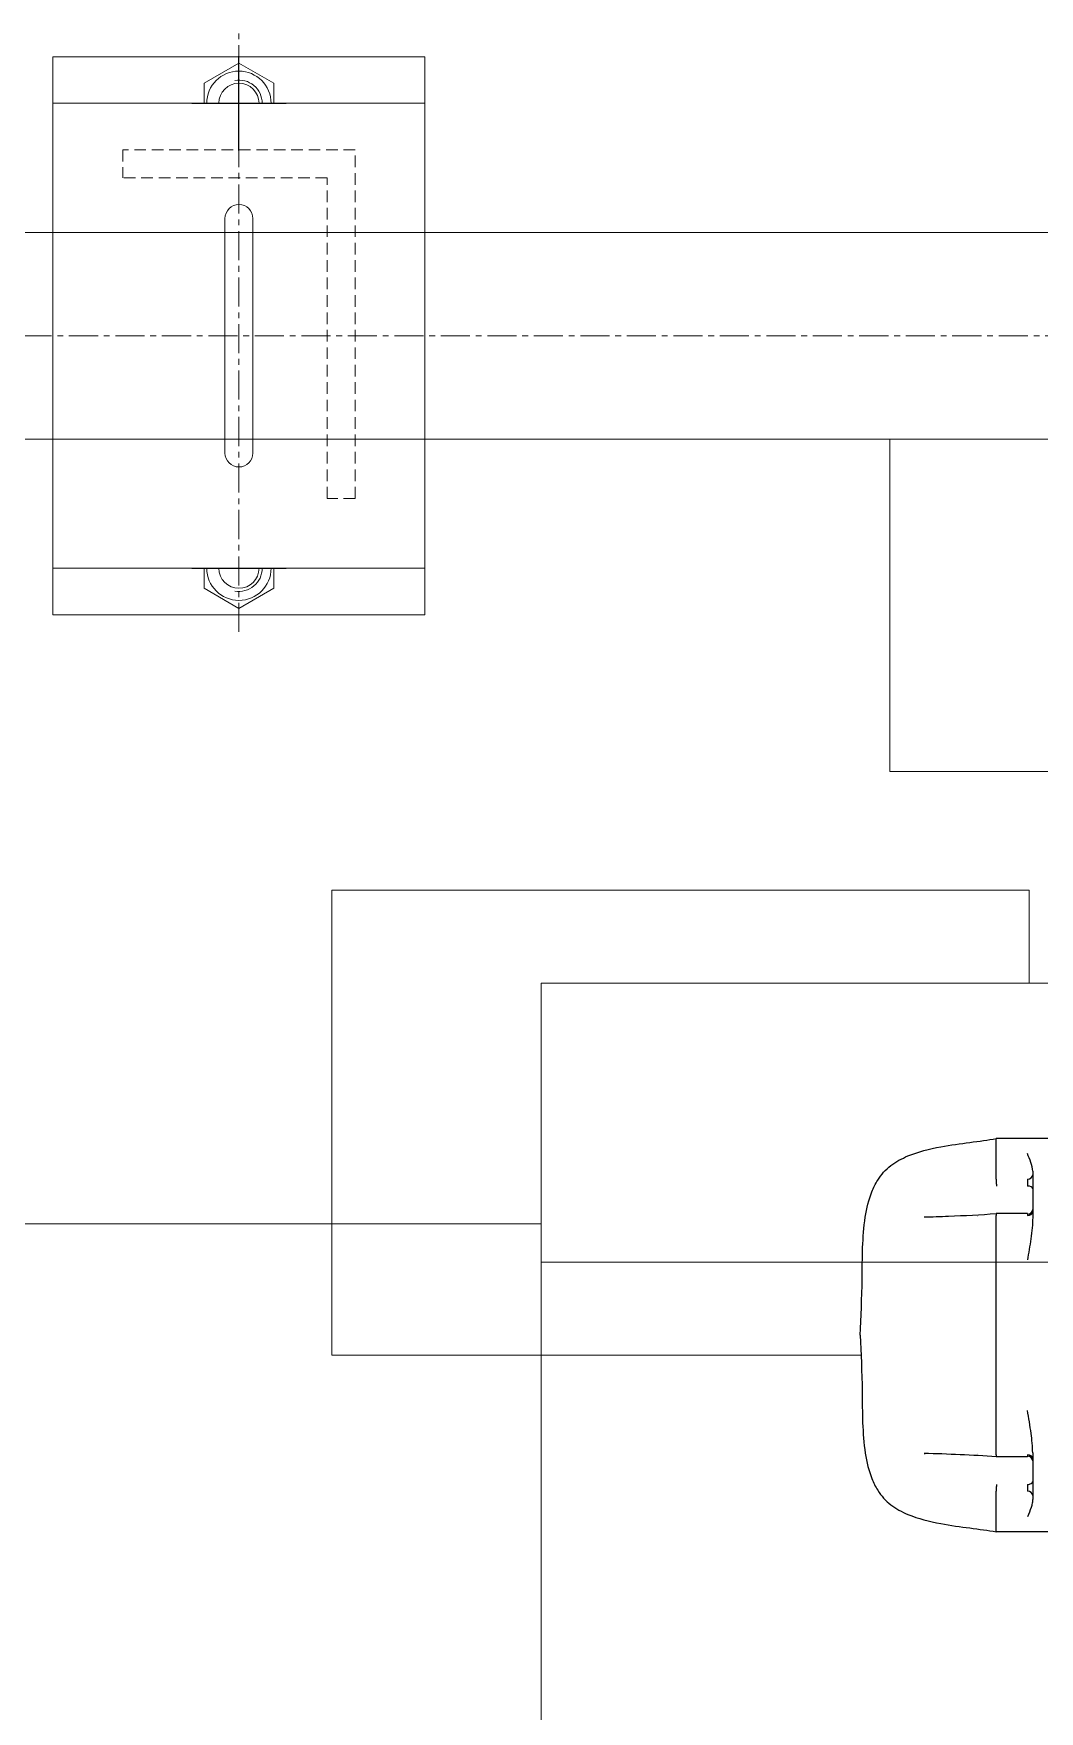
# Model space of a CAD drawing. Header units: millimetres. Extents: x 47998 to 491357, y 29487 to 305355.
# Drawn here: x 49384.8 to 49428.1, y 30414 to 30486.2 of the extents above; entities that cross this region are included whole.
import ezdxf

# ---------------------------------------------------------------- set-up
doc = ezdxf.new("R2010")
doc.units = ezdxf.units.MM
for name, pattern in [('GP kota 28.53_PBS_strojarstvo_rashladni_sustav$0$AM_ISO08W050x2', [9, 6, -0.75, 1.5, -0.75]), ('GP kota 28.53_PBS_strojarstvo_rashladni_sustav$0$CENTER', [2, 1.25, -0.25, 0.25, -0.25]), ('GP kota 28.53_PBS_strojarstvo_rashladni_sustav$0$DASHED', [0.75, 0.5, -0.25])]:
    doc.linetypes.add(name, pattern=pattern)

msp = doc.modelspace()

# ---------------------------------------------------------------- linework, layer by layer
at = {"color": 4, "linetype": 'GP kota 28.53_PBS_strojarstvo_rashladni_sustav$0$CENTER', "lineweight": 9}
for p, q in [((49393.677, 30460.416), (49393.677, 30486.162)), ((49060.365, 30473.161), (49555.677, 30473.161))]:
    msp.add_line(p, q, dxfattribs=at)
at = {"color": 1, "linetype": 'Continuous', "lineweight": 15}
for p, q in [((49385.677, 30485.161), (49385.677, 30461.161)), ((49385.677, 30485.161), (49401.677, 30485.161)), ((49392.177, 30484.027), (49393.677, 30484.893)), ((49393.677, 30484.893), (49395.177, 30484.027)), ((49401.677, 30485.161), (49401.677, 30461.161)), ((49392.177, 30483.161), (49392.177, 30484.027)), ((49395.177, 30484.027), (49395.177, 30483.161)), ((49385.677, 30483.161), (49401.677, 30483.161)), ((49393.077, 30478.206), (49393.077, 30468.116)), ((49394.277, 30468.116), (49394.277, 30478.206)), ((49421.677, 30454.417), (49421.677, 30468.716)), ((49401.677, 30463.161), (49385.677, 30463.161)), ((49392.177, 30463.161), (49392.177, 30462.295)), ((49395.177, 30462.295), (49395.177, 30463.161)), ((49392.177, 30462.295), (49393.677, 30461.429)), ((49393.677, 30461.429), (49395.177, 30462.295)), ((49401.677, 30461.161), (49385.677, 30461.161)), ((49421.677, 30454.417), (49447.675, 30454.417)), ((49397.677, 30429.305), (49397.677, 30449.305)), ((49427.677, 30449.305), (49397.677, 30449.305)), ((49427.677, 30445.305), (49427.677, 30449.305)), ((49406.677, 30445.305), (49406.677, 30433.305)), ((49447.677, 30445.305), (49406.677, 30445.305)), ((49448.944, 30433.305), (49406.677, 30433.305)), ((49420.441, 30429.305), (49397.677, 30429.305))]:
    msp.add_line(p, q, dxfattribs=at)
at = {"color": 4, "linetype": 'GP kota 28.53_PBS_strojarstvo_rashladni_sustav$0$AM_ISO08W050x2', "lineweight": 25}
for p, q in [((49393.677, 30481.129), (49393.677, 30485.193)), ((49391.645, 30483.161), (49395.709, 30483.161)), ((49391.645, 30463.161), (49395.709, 30463.161))]:
    msp.add_line(p, q, dxfattribs=at)
at = {"color": 5, "linetype": 'GP kota 28.53_PBS_strojarstvo_rashladni_sustav$0$DASHED', "lineweight": 15}
for p, q in [((49398.677, 30481.161), (49388.677, 30481.161)), ((49388.677, 30481.161), (49388.677, 30479.961)), ((49398.677, 30466.161), (49398.677, 30481.161)), ((49397.477, 30479.961), (49388.677, 30479.961)), ((49397.477, 30466.161), (49397.477, 30479.961)), ((49398.677, 30466.161), (49397.477, 30466.161))]:
    msp.add_line(p, q, dxfattribs=at)
at = {"color": 1, "linetype": 'Continuous', "lineweight": 9}
for p, q in [((49333.226, 30477.606), (49449.482, 30477.606)), ((49083.477, 30468.716), (49541.232, 30468.716))]:
    msp.add_line(p, q, dxfattribs=at)
at = {"color": 1, "linetype": 'Continuous', "lineweight": -3}
for p, q in [((49426.247, 30436.874), (49426.247, 30438.619)), ((49429.092, 30438.619), (49426.247, 30438.619)), ((49427.822, 30437.218), (49427.822, 30436.715)), ((49426.247, 30436.873), (49426.247, 30436.874)), ((49426.247, 30436.873), (49426.247, 30436.873)), ((49426.247, 30436.873), (49426.247, 30436.873)), ((49427.594, 30436.873), (49427.594, 30436.58)), ((49427.822, 30436.715), (49427.822, 30436.44)), ((49427.822, 30436.44), (49427.822, 30435.227)), ((49423.159, 30435.253), (49423.159, 30435.253)), ((49423.159, 30435.253), (49423.159, 30435.253)), ((49423.159, 30435.253), (49423.2, 30435.253)), ((49425.433, 30435.253), (49425.434, 30435.253)), ((49425.442, 30435.253), (49425.442, 30435.253)), ((49426.247, 30435.308), (49426.247, 30435.308)), ((49426.247, 30425.015), (49426.247, 30435.308)), ((49427.594, 30435.398), (49426.257, 30435.398)), ((49427.594, 30435.398), (49427.594, 30435.308)), ((49423.161, 30425.07), (49423.201, 30425.07)), ((49425.443, 30425.07), (49425.443, 30425.07)), ((49426.247, 30425.015), (49426.247, 30425.015)), ((49427.594, 30424.925), (49426.257, 30424.925)), ((49427.594, 30425.015), (49427.594, 30424.925)), ((49427.822, 30425.095), (49427.822, 30423.882)), ((49426.247, 30423.449), (49426.247, 30423.449)), ((49426.247, 30421.703), (49426.247, 30423.449)), ((49427.594, 30423.743), (49427.594, 30423.449)), ((49427.822, 30423.882), (49427.822, 30423.607)), ((49427.822, 30423.607), (49427.822, 30423.104)), ((49429.38, 30421.703), (49426.247, 30421.703))]:
    msp.add_line(p, q, dxfattribs=at)
at = {"color": 4, "linetype": 'Continuous', "lineweight": 20}
for p, q in [((49406.677, 30434.953), (49381.677, 30434.953)), ((49406.677, 30354.953), (49406.677, 30434.953))]:
    msp.add_line(p, q, dxfattribs=at)
at = {"color": 1, "linetype": 'Continuous', "lineweight": 15}
for centre, radius, start, end in [((49393.677, 30483.161), 1.385, 0, 180), ((49393.677, 30483.161), 0.865, 0, 180), ((49393.677, 30478.206), 0.6, 0, 180), ((49393.677, 30468.116), 0.6, 180, 0), ((49393.677, 30463.161), 1.385, 180, 0), ((49393.677, 30463.161), 0.865, 180, 0)]:
    msp.add_arc(centre, radius, start, end, dxfattribs=at)
at = {"color": 4, "linetype": 'Continuous', "lineweight": 9}
for centre, start, end in [((49393.677, 30483.161), 0, 100), ((49393.677, 30463.161), 260, 0)]:
    msp.add_arc(centre, 1, start, end, dxfattribs=at)
at = {"color": 1, "linetype": 'Continuous', "lineweight": -3}
for centre, start, end in [((49427.594, 30435.482), 337.38534, 0), ((49427.594, 30435.481), 337.70909, 0), ((49427.594, 30424.841), 0, 22.66033)]:
    msp.add_arc(centre, 0.229, start, end, dxfattribs=at)
for centre, major_axis, ratio, start_param, end_param in [((49427.594, 30437.055), (0.229, 0), 0.79357, 4.712389, 6.283185), ((49427.594, 30436.467), (-0.229, 0), 0.491839, 3.141593, 4.712389), ((49427.594, 30435.567), (0.229, 0), 0.870648, 4.712389, 6.283185), ((49427.594, 30435.448), (0.229, 0), 0.608541, 4.712389, 6.283185), ((49427.594, 30424.876), (0.229, 0), 0.608479, 0, 1.570796), ((49427.594, 30424.756), (-0.229, 0), 0.870686, 3.141593, 4.712389), ((49427.594, 30424.875), (-0.229, 0), 0.608541, 3.141593, 3.530642), ((49427.594, 30423.856), (-0.229, 0), 0.491907, 1.570796, 3.141593), ((49427.594, 30423.268), (-0.229, 0), 0.793522, 3.141593, 4.712389)]:
    msp.add_ellipse(centre, major_axis=major_axis, ratio=ratio, start_param=start_param, end_param=end_param, dxfattribs=at)
for points, knots in [([(49420.403, 30430.161), (49420.44, 30430.947), (49420.476, 30431.735), (49420.496, 30433.467), (49420.491, 30434.397), (49420.68, 30435.624), (49420.769, 30435.994), (49420.972, 30436.508), (49421.056, 30436.677), (49421.306, 30437.075), (49421.494, 30437.285), (49421.938, 30437.625), (49422.187, 30437.76), (49422.889, 30438.052), (49423.378, 30438.174), (49424.707, 30438.421), (49425.567, 30438.495), (49426.247, 30438.619)], [-0.403444, -0.403444, -0.403444, -0.403444, -0.3227552, -0.3227552, -0.2420664, -0.2420664, -0.2045801, -0.2045801, -0.1844752, -0.1844752, -0.1535187, -0.1535187, -0.1243617, -0.1243617, -0.0776506, -0.0776506, 0, 0, 0, 0]), ([(49427.822, 30437.218), (49427.822, 30437.338), (49427.79, 30437.468), (49427.701, 30437.728), (49427.644, 30437.858), (49427.594, 30437.976)], [3.605334, 3.605334, 3.605334, 3.605334, 4.542301, 4.542301, 5.479281, 5.479281, 5.479281, 5.479281]), ([(49426.247, 30436.873), (49426.247, 30436.863), (49426.248, 30436.84), (49426.25, 30436.793), (49426.253, 30436.748), (49426.256, 30436.711), (49426.257, 30436.692)], [0, 0, 0, 0, 0.25, 0.5, 0.75, 0.9999936, 0.9999936, 0.9999936, 0.9999936]), ([(49426.257, 30436.692), (49426.258, 30436.684), (49426.259, 30436.675), (49426.26, 30436.665), (49426.26, 30436.66), (49426.26, 30436.654), (49426.261, 30436.649)], [0, 0, 0, 0, 0.25, 0.25, 0.25, 0.375, 0.375, 0.375, 0.375]), ([(49426.261, 30436.649), (49426.261, 30436.644), (49426.262, 30436.64), (49426.262, 30436.632), (49426.263, 30436.628), (49426.263, 30436.624), (49426.264, 30436.62)], [0.375, 0.375, 0.375, 0.375, 0.5, 0.5, 0.5, 0.5625, 0.5625, 0.5625, 0.5625]), ([(49426.265, 30436.609), (49426.265, 30436.602), (49426.266, 30436.597), (49426.266, 30436.593), (49426.267, 30436.584), (49426.267, 30436.58), (49426.267, 30436.58)], [0.625, 0.625, 0.625, 0.625, 0.75, 0.75, 0.75, 1, 1, 1, 1]), ([(49423.16, 30435.253), (49423.496, 30435.253), (49423.849, 30435.269), (49424.883, 30435.312), (49425.575, 30435.337), (49426.256, 30435.398)], [0, 0, 0, 0, 1.07334, 1.07334, 3.15282, 3.15282, 3.15282, 3.15282]), ([(49426.257, 30435.398), (49426.256, 30435.398), (49426.253, 30435.393), (49426.25, 30435.377), (49426.248, 30435.347), (49426.247, 30435.322), (49426.247, 30435.308)], [0, 0, 0, 0, 0.25, 0.5, 0.75, 0.9999767, 0.9999767, 0.9999767, 0.9999767]), ([(49427.822, 30435.227), (49427.822, 30434.939), (49427.79, 30434.624), (49427.701, 30433.996), (49427.644, 30433.683), (49427.594, 30433.398)], [3.608294, 3.608294, 3.608294, 3.608294, 4.545261, 4.545261, 5.482242, 5.482242, 5.482242, 5.482242]), ([(49420.403, 30430.161), (49420.44, 30429.375), (49420.476, 30428.588), (49420.496, 30426.856), (49420.491, 30425.926), (49420.68, 30424.698), (49420.769, 30424.328), (49420.972, 30423.815), (49421.056, 30423.645), (49421.306, 30423.247), (49421.494, 30423.037), (49421.938, 30422.698), (49422.187, 30422.563), (49422.889, 30422.271), (49423.378, 30422.148), (49424.707, 30421.901), (49425.567, 30421.828), (49426.247, 30421.703)], [-0.403444, -0.403444, -0.403444, -0.403444, -0.3227552, -0.3227552, -0.2420664, -0.2420664, -0.2045801, -0.2045801, -0.1844752, -0.1844752, -0.1535187, -0.1535187, -0.1243617, -0.1243617, -0.0776506, -0.0776506, 0, 0, 0, 0]), ([(49427.822, 30425.095), (49427.822, 30425.228), (49427.815, 30425.373), (49427.79, 30425.663), (49427.773, 30425.808), (49427.713, 30426.248), (49427.648, 30426.617), (49427.594, 30426.924)], [3.608294, 3.608294, 3.608294, 3.608294, 4.038136, 4.038136, 4.467991, 4.467991, 5.479281, 5.479281, 5.479281, 5.479281]), ([(49426.256, 30424.925), (49425.74, 30424.972), (49425.219, 30424.994), (49424.179, 30425.041), (49423.654, 30425.07), (49423.159, 30425.07)], [0.000607, 0.000607, 0.000607, 0.000607, 1.574584, 1.574584, 3.153193, 3.153193, 3.153193, 3.153193]), ([(49426.247, 30425.015), (49426.247, 30424.994), (49426.248, 30424.967), (49426.251, 30424.944), (49426.252, 30424.935), (49426.254, 30424.929), (49426.255, 30424.927), (49426.256, 30424.925), (49426.257, 30424.925), (49426.257, 30424.925)], [0, 0, 0, 0, 0.25, 0.375, 0.4375, 0.5, 0.5625, 0.625, 0.6782017, 0.6782017, 0.6782017, 0.6782017]), ([(49426.257, 30423.631), (49426.256, 30423.612), (49426.253, 30423.575), (49426.25, 30423.53), (49426.248, 30423.483), (49426.247, 30423.46), (49426.247, 30423.449)], [0, 0, 0, 0, 0.25, 0.5, 0.75, 0.9999765, 0.9999765, 0.9999765, 0.9999765]), ([(49426.261, 30423.674), (49426.26, 30423.669), (49426.26, 30423.663), (49426.26, 30423.658), (49426.259, 30423.648), (49426.258, 30423.639), (49426.257, 30423.631)], [0.625, 0.625, 0.625, 0.625, 0.75, 0.75, 0.75, 1, 1, 1, 1]), ([(49426.266, 30423.73), (49426.266, 30423.726), (49426.265, 30423.721), (49426.265, 30423.714), (49426.264, 30423.711), (49426.264, 30423.707), (49426.264, 30423.703)], [0.25, 0.25, 0.25, 0.25, 0.375, 0.375, 0.375, 0.4375, 0.4375, 0.4375, 0.4375]), ([(49427.822, 30423.104), (49427.822, 30423.05), (49427.815, 30422.989), (49427.79, 30422.869), (49427.773, 30422.809), (49427.713, 30422.627), (49427.648, 30422.474), (49427.594, 30422.347)], [3.608294, 3.608294, 3.608294, 3.608294, 4.038136, 4.038136, 4.467991, 4.467991, 5.479281, 5.479281, 5.479281, 5.479281])]:
    msp.add_open_spline(points, degree=3, knots=knots, dxfattribs=at)
for points in [[(49426.247, 30436.87), (49426.247, 30436.871), (49426.247, 30436.872), (49426.247, 30436.873)], [(49426.264, 30436.62), (49426.264, 30436.616), (49426.264, 30436.612), (49426.265, 30436.609)], [(49423.159, 30435.253), (49423.159, 30435.253), (49423.16, 30435.253), (49423.16, 30435.253)], [(49426.262, 30423.691), (49426.262, 30423.683), (49426.261, 30423.679), (49426.261, 30423.674)], [(49426.264, 30423.703), (49426.263, 30423.699), (49426.263, 30423.695), (49426.262, 30423.691)], [(49426.267, 30423.743), (49426.267, 30423.743), (49426.267, 30423.739), (49426.266, 30423.73)]]:
    msp.add_open_spline(points, degree=3, dxfattribs=at)

doc.saveas('drawing.dxf')
